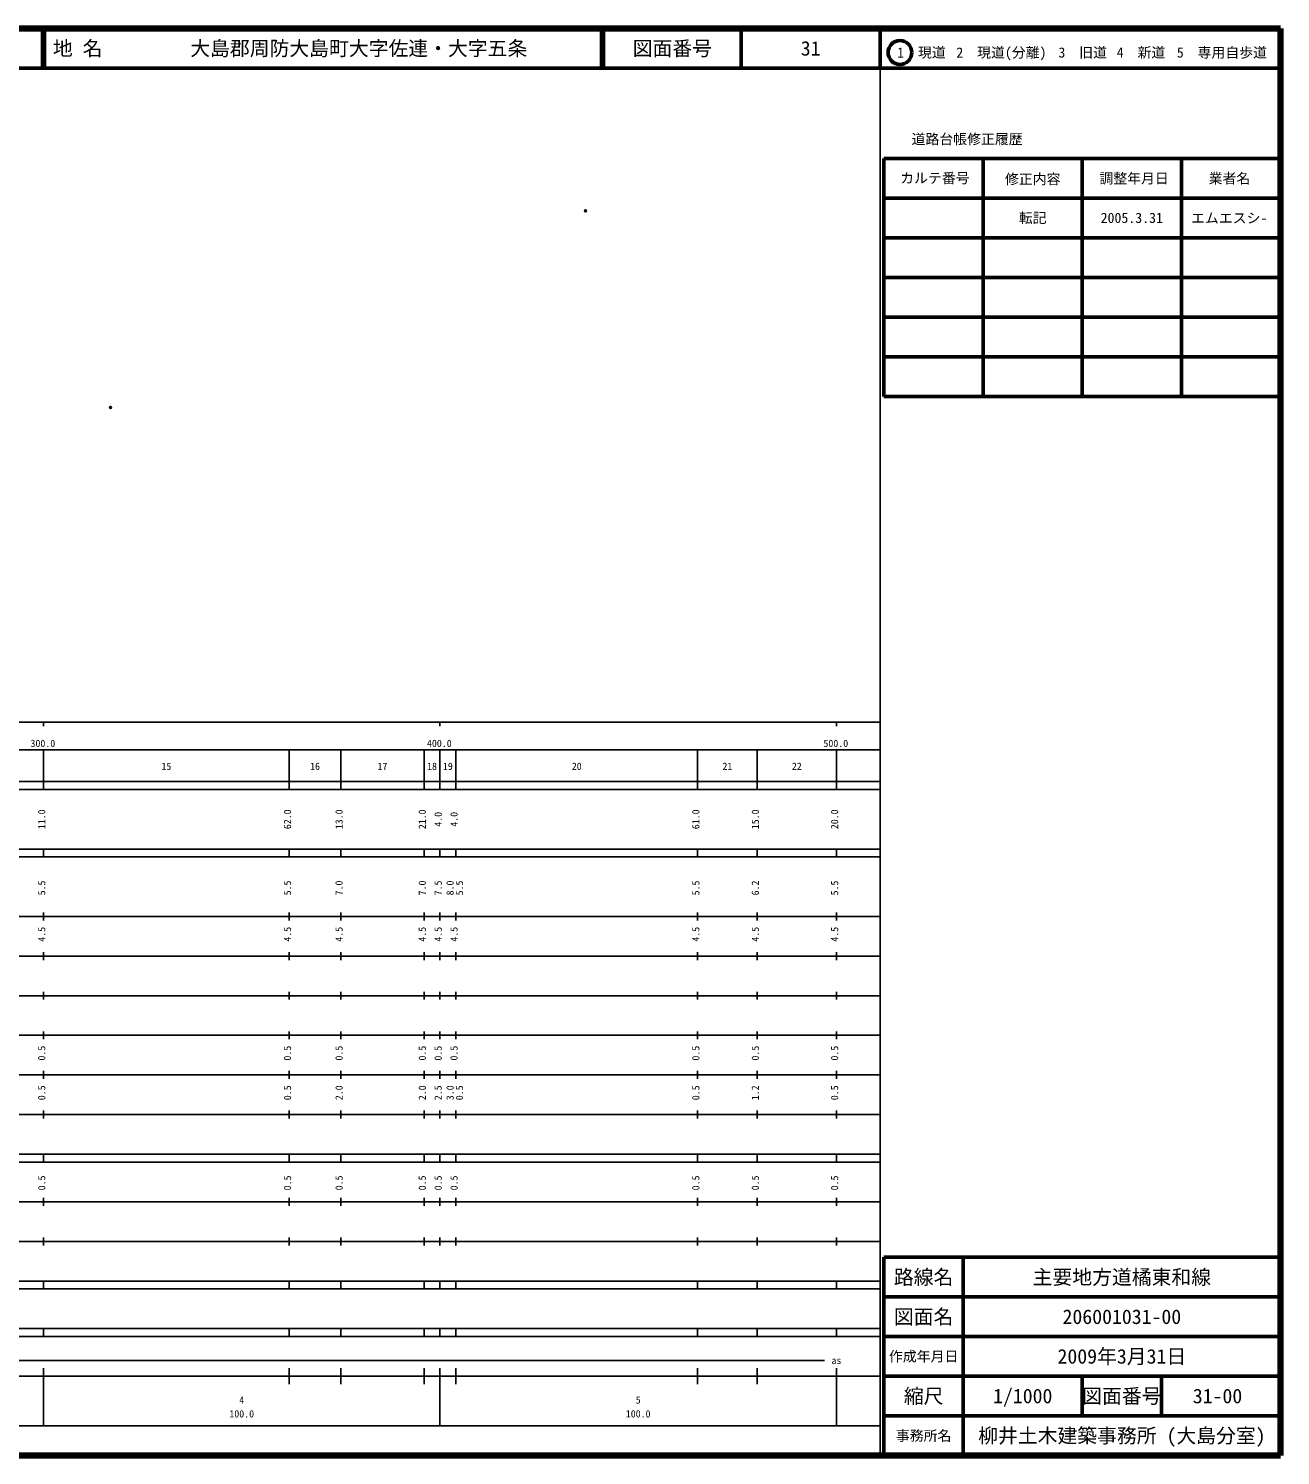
# Model space of a CAD drawing. Units: millimetres on the paper. Extents: x 40 to 680, y 20 to 380.
# Drawn here: x 364.2 to 680, y 20 to 380 of the extents above; entities that cross this region are included whole.
import ezdxf
from ezdxf.enums import TextEntityAlignment as Align

# ---------------------------------------------------------------- set-up
doc = ezdxf.new("R2010")
doc.units = ezdxf.units.MM
doc.header["$PDMODE"] = 32
doc.header["$PDSIZE"] = 0.5
doc.layers.add('M-OTRS', color=6, linetype='Continuous')
doc.layers.add('M-TTL-TXT', color=7, linetype='Continuous')
for name, color, linetype, lineweight in [('M-TTL', 2, 'Continuous', 140), ('M-TTL-BAND', 7, 'Continuous', 25), ('M-TTL-FRAM', 2, 'Continuous', 50), ('M-TTL-LINE', 7, 'Continuous', 50)]:
    doc.layers.add(name, color=color, linetype=linetype, lineweight=lineweight)
doc.styles.add('ＭＳ ゴシック', font='')
doc.styles.get('ＭＳ ゴシック').set_extended_font_data('MS Gothic')

msp = doc.modelspace()

# ---------------------------------------------------------------- linework, layer by layer
at = {"layer": 'M-OTRS'}
for p in [(504.726, 334.003), (384.927, 284.4)]:
    msp.add_point(p, dxfattribs=at)
at = {"layer": 'M-TTL'}
for p, q in [((680, 380), (40, 380)), ((680, 20), (680, 380)), ((40, 20), (680, 20))]:
    msp.add_line(p, q, dxfattribs=at)
at = {"layer": 'M-TTL-BAND'}
for p, q in [((579, 20), (579, 370)), ((40, 205), (579, 205)), ((368, 205), (368, 204)), ((468, 205), (468, 204)), ((568, 205), (568, 204)), ((68, 198), (579, 198)), ((368, 188), (368, 198)), ((430, 188), (430, 198)), ((443, 188), (443, 198)), ((464, 188), (464, 198)), ((468, 188), (468, 198)), ((472, 188), (472, 198)), ((533, 188), (533, 198)), ((548, 188), (548, 198)), ((568, 188), (568, 198)), ((40, 190), (579, 190)), ((40, 188), (579, 188)), ((40, 173), (579, 173)), ((368, 171), (368, 173)), ((430, 171), (430, 173)), ((443, 171), (443, 173)), ((464, 171), (464, 173)), ((468, 171), (468, 173)), ((472, 171), (472, 173)), ((533, 171), (533, 173)), ((548, 171), (548, 173)), ((568, 171), (568, 173)), ((40, 171), (579, 171)), ((40, 156), (579, 156)), ((368, 155), (368, 157)), ((430, 155), (430, 157)), ((443, 155), (443, 157)), ((464, 155), (464, 157)), ((468, 155), (468, 157)), ((472, 155), (472, 157)), ((533, 155), (533, 157)), ((548, 155), (548, 157)), ((568, 155), (568, 157)), ((46, 146), (579, 146)), ((368, 145), (368, 147)), ((430, 145), (430, 147)), ((443, 145), (443, 147)), ((464, 145), (464, 147)), ((468, 145), (468, 147)), ((472, 145), (472, 147)), ((533, 145), (533, 147)), ((548, 145), (548, 147)), ((568, 145), (568, 147)), ((368, 135), (368, 137)), ((430, 135), (430, 137)), ((443, 135), (443, 137)), ((464, 135), (464, 137)), ((468, 135), (468, 137)), ((472, 135), (472, 137)), ((533, 135), (533, 137)), ((548, 135), (548, 137)), ((568, 135), (568, 137)), ((52, 136), (579, 136)), ((46, 126), (579, 126)), ((368, 125), (368, 127)), ((430, 125), (430, 127)), ((443, 125), (443, 127)), ((464, 125), (464, 127)), ((468, 125), (468, 127)), ((472, 125), (472, 127)), ((533, 125), (533, 127)), ((548, 125), (548, 127)), ((568, 125), (568, 127)), ((52, 116), (579, 116)), ((368, 115), (368, 117)), ((430, 115), (430, 117)), ((443, 115), (443, 117)), ((464, 115), (464, 117)), ((468, 115), (468, 117)), ((472, 115), (472, 117)), ((533, 115), (533, 117)), ((548, 115), (548, 117)), ((568, 115), (568, 117)), ((46, 106), (579, 106)), ((368, 105), (368, 107)), ((430, 105), (430, 107)), ((443, 105), (443, 107)), ((464, 105), (464, 107)), ((468, 105), (468, 107)), ((472, 105), (472, 107)), ((533, 105), (533, 107)), ((548, 105), (548, 107)), ((568, 105), (568, 107)), ((40, 96), (579, 96)), ((40, 94), (579, 94)), ((368, 94), (368, 96)), ((430, 94), (430, 96)), ((443, 94), (443, 96)), ((464, 94), (464, 96)), ((468, 94), (468, 96)), ((472, 94), (472, 96)), ((533, 94), (533, 96)), ((548, 94), (548, 96)), ((568, 94), (568, 96)), ((49, 84), (579, 84)), ((368, 83), (368, 85)), ((430, 83), (430, 85)), ((443, 83), (443, 85)), ((464, 83), (464, 85)), ((468, 83), (468, 85)), ((472, 83), (472, 85)), ((533, 83), (533, 85)), ((548, 83), (548, 85)), ((568, 83), (568, 85)), ((40, 74), (579, 74)), ((368, 73), (368, 75)), ((430, 73), (430, 75)), ((443, 73), (443, 75)), ((464, 73), (464, 75)), ((468, 73), (468, 75)), ((472, 73), (472, 75)), ((533, 73), (533, 75)), ((548, 73), (548, 75)), ((568, 73), (568, 75)), ((40, 64), (579, 64)), ((40, 62), (579, 62)), ((368, 62), (368, 64)), ((430, 62), (430, 64)), ((443, 62), (443, 64)), ((464, 62), (464, 64)), ((468, 62), (468, 64)), ((472, 62), (472, 64)), ((533, 62), (533, 64)), ((548, 62), (548, 64)), ((568, 62), (568, 64)), ((40, 52), (579, 52)), ((368, 50), (368, 52)), ((430, 50), (430, 52)), ((443, 50), (443, 52)), ((464, 50), (464, 52)), ((468, 50), (468, 52)), ((472, 50), (472, 52)), ((533, 50), (533, 52)), ((548, 50), (548, 52)), ((568, 50), (568, 52)), ((40, 50), (579, 50)), ((71, 44), (565, 44)), ((40, 40), (579, 40)), ((368, 27.5), (368, 42)), ((430, 38), (430, 42)), ((443, 38), (443, 42)), ((464, 38), (464, 42)), ((468, 27.5), (468, 42)), ((472, 38), (472, 42)), ((533, 38), (533, 42)), ((548, 38), (548, 42)), ((568, 27.5), (568, 42)), ((68, 27.5), (579, 27.5))]:
    msp.add_line(p, q, dxfattribs=at)
at = {"layer": 'M-TTL-FRAM'}
for p, q in [((580, 347.197), (580, 287.197)), ((580, 347.197), (680, 347.197)), ((580, 287.197), (680, 287.197)), ((680, 70), (580, 70)), ((580, 70), (580, 20))]:
    msp.add_line(p, q, dxfattribs=at)
at = {"layer": 'M-TTL-LINE'}
for p, q in [((367.75, 380), (367.75, 370)), ((368.25, 380), (368.25, 370)), ((508.747, 380), (508.747, 370)), ((509.247, 380), (509.247, 370)), ((543.997, 380), (543.997, 370)), ((579, 380), (579, 370)), ((40, 370), (680, 370)), ((605, 347.197), (605, 287.197)), ((630, 347.197), (630, 287.197)), ((655, 347.197), (655, 287.197)), ((580, 337.197), (680, 337.197)), ((580, 327.197), (680, 327.197)), ((580, 317.197), (680, 317.197)), ((580, 307.197), (680, 307.197)), ((580, 297.197), (680, 297.197)), ((600, 70), (600, 20)), ((680, 60), (580, 60)), ((680, 50), (580, 50)), ((680, 40), (580, 40)), ((630, 40), (630, 30)), ((650, 40), (650, 30)), ((680, 30), (580, 30))]:
    msp.add_line(p, q, dxfattribs=at)
msp.add_circle((584.031, 373.958), 3, dxfattribs=at)

# ---------------------------------------------------------------- texts
at = {"layer": 'M-TTL-BAND', "style": 'ＭＳ ゴシック'}
for s, p in [('300.0', (367.844, 198.195)), ('400.0', (467.844, 198.195)), ('500.0', (567.844, 198.195)), ('15', (399, 192.405)), ('16', (436.5, 192.405)), ('17', (453.5, 192.405)), ('18', (466, 192.405)), ('19', (470, 192.405)), ('20', (502.5, 192.405)), ('21', (540.5, 192.405)), ('22', (558, 192.405)), ('as', (568, 42.5)), ('4', (418, 32.523)), ('5', (518, 32.523)), ('100.0', (418, 29.033)), ('100.0', (518, 29.033))]:
    msp.add_text(s, height=1.833, dxfattribs=at).set_placement(p, align=Align.BOTTOM_CENTER)
for s, p in [('11.0', (369, 180.5)), ('62.0', (431, 180.5)), ('13.0', (444, 180.5)), ('21.0', (465, 180.5)), ('4.0', (469, 180.5)), ('4.0', (473, 180.5)), ('61.0', (534, 180.5)), ('15.0', (549, 180.5)), ('20.0', (569, 180.5)), ('5.5', (369, 163.174)), ('5.5', (431, 163.174)), ('7.0', (444, 163.174)), ('7.0', (465, 163.174)), ('7.5', (469, 163.174)), ('8.0', (472, 163.174)), ('5.5', (474.37, 163.174)), ('5.5', (534, 163.174)), ('6.2', (549, 163.174)), ('5.5', (569, 163.174)), ('4.5', (369, 151.5)), ('4.5', (431, 151.5)), ('4.5', (444, 151.5)), ('4.5', (465, 151.5)), ('4.5', (469, 151.5)), ('4.5', (473, 151.5)), ('4.5', (534, 151.5)), ('4.5', (549, 151.5)), ('4.5', (569, 151.5)), ('0.5', (369, 121.5)), ('0.5', (431, 121.5)), ('0.5', (444, 121.5)), ('0.5', (465, 121.5)), ('0.5', (469, 121.5)), ('0.5', (473, 121.5)), ('0.5', (534, 121.5)), ('0.5', (549, 121.5)), ('0.5', (569, 121.5)), ('0.5', (369, 111.5)), ('0.5', (431, 111.5)), ('2.0', (444, 111.5)), ('2.0', (465, 111.5)), ('2.5', (469, 111.5)), ('3.0', (472, 111.5)), ('0.5', (474.37, 111.5)), ('0.5', (534, 111.5)), ('1.2', (549, 111.5)), ('0.5', (569, 111.5)), ('0.5', (369, 88.764)), ('0.5', (431, 88.764)), ('0.5', (444, 88.764)), ('0.5', (465, 88.764)), ('0.5', (469, 88.764)), ('0.5', (473, 88.764)), ('0.5', (534, 88.764)), ('0.5', (549, 88.764)), ('0.5', (569, 88.764))]:
    msp.add_text(s, height=1.833, rotation=90, dxfattribs=at).set_placement(p, align=Align.BOTTOM_CENTER)
at = {"layer": 'M-TTL-TXT', "style": 'ＭＳ ゴシック'}
for s, p in [('地 名', (370.38, 375)), ('大島郡周防大島町大字佐連・大字五条', (405.024, 375))]:
    msp.add_text(s, height=3.666, dxfattribs=at).set_placement(p, align=Align.MIDDLE_LEFT)
for s, height, p in [('図面番号', 3.666, (526.622, 375)), ('31', 3.666, (561.497, 375)), ('1\u3000現道', 2.566, (589.448, 373.958)), ('2\u3000現道(分離)', 2.566, (609.619, 373.958)), ('3\u3000旧道', 2.566, (630.121, 373.958)), ('4\u3000新道', 2.566, (644.824, 373.958)), ('5\u3000専用自歩道', 2.566, (665.228, 373.958)), ('道路台帳修正履歴', 2.566, (600.968, 352.113)), ('カルテ番号', 2.566, (592.839, 342.277)), ('修正内容', 2.566, (617.509, 342.023)), ('調整年月日', 2.566, (643.089, 342.197)), ('業者名', 2.566, (667.134, 342.197)), ('転記', 2.566, (617.5, 332.245)), ('2005.3.31', 2.566, (642.5, 332.245)), ('エムエスシ-', 2.566, (667.077, 332.189)), ('路線名', 3.666, (590, 65)), ('路線名', 3.666, (590, 65)), ('主要地方道橘東和線', 3.666, (640, 65)), ('図面名', 3.666, (590, 55)), ('図面名', 3.666, (590, 55)), ('206001031-00', 3.666, (640, 55)), ('2009年3月31日', 3.666, (640, 45)), ('作成年月日', 2.566, (590, 45)), ('作成年月日', 2.566, (590, 45)), ('縮尺', 3.666, (590, 35)), ('縮尺', 3.666, (590, 35)), ('1/1000', 3.666, (615, 35)), ('図面番号', 3.666, (640, 35)), ('図面番号', 3.666, (640, 35)), ('31-00', 3.666, (664.125, 35)), ('事務所名', 2.566, (590, 25)), ('事務所名', 2.566, (590, 25)), ('柳井土木建築事務所 (大島分室)', 3.666, (640, 25))]:
    msp.add_text(s, height=height, dxfattribs=at).set_placement(p, align=Align.MIDDLE_CENTER)

doc.saveas('drawing.dxf')
